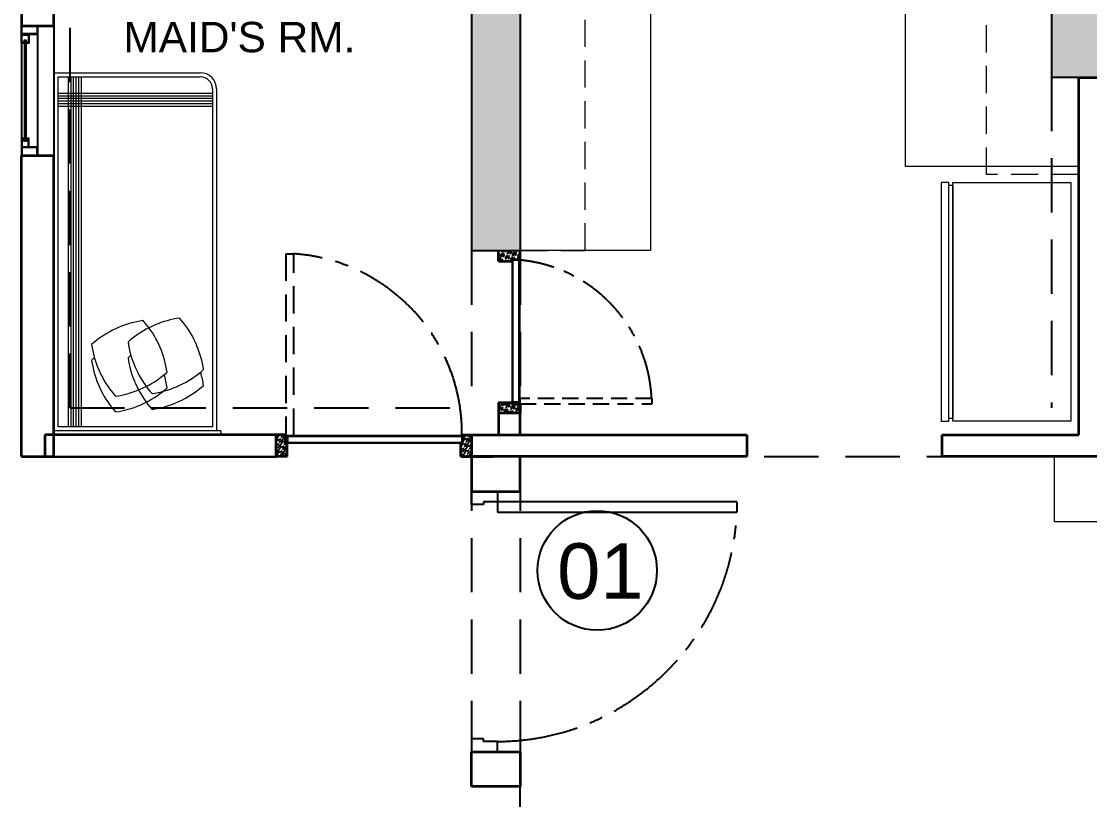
# Model space of a CAD drawing. Header units: millimetres. Extents: x -23425674 to -23407184, y -1327092 to -1312459.
# Drawn here: x -23425674 to -23420749, y -1319437 to -1315851 of the extents above; entities that cross this region are included whole.
import ezdxf
from ezdxf.enums import TextEntityAlignment as Align

# ---------------------------------------------------------------- set-up
doc = ezdxf.new("R2010")
doc.units = ezdxf.units.MM
doc.header["$LTSCALE"] = 1000
doc.header["$MEASUREMENT"] = 0
for name, pattern in [('CENTER', [2, 1.25, -0.25, 0.25, -0.25]), ('CENTER2', [1.125, 0.75, -0.125, 0.125, -0.125]), ('DASHED', [0.75, 0.5, -0.25]), ('DASHED2', [0.375, 0.25, -0.125]), ('HIDDEN', [0.375, 0.25, -0.125])]:
    doc.linetypes.add(name, pattern=pattern)
for name, color, linetype, lineweight in [('A-_WALL----_E-_', 7, 'Continuous', 35), ('FURN', 53, 'Continuous', 9), ('Furniture', 8, 'Continuous', 9), ('wall', 7, 'Continuous', 35)]:
    doc.layers.add(name, color=color, linetype=linetype, lineweight=lineweight)
for name, color, linetype in [('BEAM1', 253, 'DASHED'), ('door', 8, 'Continuous'), ('PARAPET WALL', 7, 'Continuous'), ('text', 7, 'Continuous'), ('TEXT_ROOM_NAME', 7, 'Continuous'), ('typical - Column', 7, 'Continuous'), ('typical - Column_hatch', 8, 'Continuous'), ('WINDOW', 8, 'Continuous')]:
    doc.layers.add(name, color=color, linetype=linetype)
doc.styles.add('ARIAL', font='arial.ttf')
doc.styles.add('STYLE1', font='arial.ttf')

msp = doc.modelspace()

# ---------------------------------------------------------------- hatches: boundary and pattern name
at = {"extrusion": (-1.06738e-07, -6.20937e-07, 1)}
h = msp.add_hatch(dxfattribs=at)
h.set_pattern_fill('WOOD1', color=252, scale=25, angle=110, style=0, pattern_type=2)
h.set_pattern_definition([(213.1301, (38940.3556, 5886.435), (72.6361439818, 53.3759364082), [12.5, -112.5]), (223.4349, (38938.438, 5903.096), (-32.0428426635, -14.9417809586), [27.95085, -27.95085]), (231.5651, (38926.692, 5907.371), (-40.59328889, -38.434151319), [15.8114, -63.24555])])
h.paths.add_polyline_path([(-23423373.6, -1316948.6), (-23423373.6, -1316906.6), (-23423473.6, -1316906.6), (-23423473.6, -1316956.6), (-23423413.9, -1316956.6), (-23423413.9, -1316948.6)])
h = msp.add_hatch(dxfattribs=at)
h.set_pattern_fill('WOOD1', color=252, scale=25, angle=110, style=0, pattern_type=2)
h.set_pattern_definition([(213.1301, (38940.3255, 6586.435), (72.6361439818, 53.3759364082), [12.5, -112.5]), (223.4349, (38938.408, 6603.096), (-32.0428426635, -14.9417809586), [27.95085, -27.95085]), (231.5651, (38926.662, 6607.371), (-40.59328889, -38.434151319), [15.8114, -63.24555])])
h.paths.add_polyline_path([(-23423373.6, -1317656.6), (-23423373.6, -1317614.6), (-23423413.9, -1317614.6), (-23423413.9, -1317612.6), (-23423413.9, -1317606.6), (-23423461.6, -1317606.6), (-23423461.6, -1317656.6)])
h.paths.add_polyline_path([(-23423461.6, -1317656.6), (-23423461.6, -1317606.6), (-23423473.6, -1317606.6), (-23423473.6, -1317644.6), (-23423473.6, -1317644.6), (-23423473.6, -1317656.6)])
h = msp.add_hatch()
h.set_pattern_fill('WOOD1', color=252, scale=25, angle=-160, style=0, pattern_type=2)
h.set_pattern_definition([(33.1301, (-47853302.5906, 136441.5233), (-72.6361439818, -53.3759364082), [12.5, -112.5]), (43.4349, (-47853300.673, 136424.863), (32.0428426635, 14.9417809586), [27.95085, -27.95085]), (51.5651, (-47853288.927, 136420.5875), (40.59328889, 38.434151319), [15.8114, -63.24555])])
h.paths.add_polyline_path([(-23424449.5, -1317799.9), (-23424449.5, -1317798.9), (-23424456.7, -1317798.9), (-23424456.7, -1317756.6), (-23424486.7, -1317756.6), (-23424486.7, -1317756.6), (-23424498.4, -1317756.6), (-23424498.4, -1317856.6), (-23424448.7, -1317856.6), (-23424448.7, -1317802.9), (-23424456.7, -1317802.9), (-23424456.7, -1317799.9)])
h = msp.add_hatch()
h.set_pattern_fill('WOOD1', color=252, scale=25, angle=-160, style=0, pattern_type=2)
h.set_pattern_definition([(33.1301, (-47853302.9074, 137291.5233), (-72.6361439818, -53.3759364082), [12.5, -112.5]), (43.4349, (-47853300.99, 137274.863), (32.0428426635, 14.9417809586), [27.95085, -27.95085]), (51.5651, (-47853289.244, 137270.5875), (40.59328889, 38.434151319), [15.8114, -63.24555])])
h.paths.add_polyline_path([(-23423648.4, -1317856.6), (-23423598.4, -1317856.6), (-23423598.4, -1317756.6), (-23423610.4, -1317756.6), (-23423610.4, -1317756.6), (-23423640.4, -1317756.6), (-23423640.4, -1317796.9), (-23423642.4, -1317796.9), (-23423642.4, -1317797.4), (-23423648.4, -1317797.4)])
at = {"layer": 'typical - Column_hatch', "extrusion": (4.99673e-08, -3.10469e-07, 1)}
h = msp.add_hatch(color=256, dxfattribs=at)
h.dxf.hatch_style = 1
h.paths.add_polyline_path([(-23420923.8, -1313166.6), (-23420923.8, -1316106.6), (-23420698.8, -1316106.6), (-23420698.8, -1313166.6)])
at = {"layer": 'typical - Column_hatch'}
h = msp.add_hatch(color=256, dxfattribs=at)
h.dxf.hatch_style = 1
h.paths.add_polyline_path([(-23423598.8, -1316906.6), (-23423373.8, -1316906.6), (-23423373.8, -1313806.6), (-23423598.8, -1313806.6)])

# ---------------------------------------------------------------- linework, layer by layer
at = {"extrusion": (3.10469e-07, -5.33688e-08, 1), "elevation": -7.2}
for points in [[(-23425599, -1315871.1), (-23425599, -1315911.1), (-23425674, -1315911.1), (-23425674, -1315871.1)], [(-23425601, -1315873.1), (-23425601, -1315909.1), (-23425672, -1315909.1), (-23425672, -1315873.1)]]:
    msp.add_lwpolyline(points, close=True, dxfattribs=at)
at = {"extrusion": (3.10469e-07, 5.33688e-08, 1), "elevation": -7.3}
for points in [[(-23425674, -1315951.1), (-23425674, -1315911.1), (-23425639, -1315911.1), (-23425639, -1315951.1), (-23425653.5, -1315951.1), (-23425653.5, -1315941.1), (-23425659.5, -1315941.1), (-23425659.5, -1315951.1), (-23425674, -1315951.1), (-23425674, -1315911.1)], [(-23425674, -1316390.6), (-23425674, -1316430.6), (-23425639, -1316430.6), (-23425639, -1316390.6), (-23425653.5, -1316390.6), (-23425653.5, -1316400.6), (-23425659.5, -1316400.6), (-23425659.5, -1316390.6), (-23425674, -1316390.6), (-23425674, -1316430.6)]]:
    msp.add_lwpolyline(points, dxfattribs=at)
for points in [[(-23425670, -1315913.1), (-23425643, -1315913.1, -0.414214), (-23425641, -1315915.1), (-23425641, -1315947.1, -0.414214), (-23425643, -1315949.1), (-23425651.5, -1315949.1), (-23425651.5, -1315939.1), (-23425661.5, -1315939.1), (-23425661.5, -1315947.1, -0.414214), (-23425663.5, -1315949.1), (-23425670, -1315949.1, -0.414214), (-23425672, -1315947.1), (-23425672, -1315915.1, -0.414214)], [(-23425670, -1316428.6), (-23425643, -1316428.6, 0.414214), (-23425641, -1316426.6), (-23425641, -1316394.6, 0.414214), (-23425643, -1316392.6), (-23425651.5, -1316392.6), (-23425651.5, -1316402.6), (-23425661.5, -1316402.6), (-23425661.5, -1316394.6, 0.414214), (-23425663.5, -1316392.6), (-23425670, -1316392.6, 0.414214), (-23425672, -1316394.6), (-23425672, -1316426.6, 0.414214)]]:
    msp.add_lwpolyline(points, format="xyb", close=True, dxfattribs=at)
for points in [[(-23425599, -1316470.6), (-23425599, -1316430.6), (-23425674, -1316430.6), (-23425674, -1316470.6)], [(-23425601, -1316468.6), (-23425601, -1316432.6), (-23425672, -1316432.6), (-23425672, -1316468.6)]]:
    msp.add_lwpolyline(points, close=True, dxfattribs=at)
at = {"layer": 'A-_WALL----_E-_', "extrusion": (5.33688e-08, -4.74017e-09, 1)}
for p, q in [((-23425674, -1313656.6, 0), (-23425674, -1315871.1, 0)), ((-23425524, -1315871.1, 0), (-23425524, -1313806.6, 0)), ((-23425674, -1315871.1, 0), (-23425524, -1315871.1, 0)), ((-23425524, -1315871.1, 0), (-23425524, -1315871.1, 0)), ((-23420798.8, -1317756.6, 0), (-23420798.8, -1316109.1, 0)), ((-23420798.8, -1316109.1, 0), (-23420698.8, -1316109.1, 0)), ((-23425524, -1316470.6, 0), (-23425674, -1316470.6, 0)), ((-23425674, -1317856.6, 0), (-23425674, -1316471.1, 0)), ((-23425524, -1317856.6, 0), (-23425524, -1316471.1, 0)), ((-23423473.7, -1317656.6, 0), (-23423473.7, -1317756.3, 0)), ((-23423373.7, -1317656.6, 0), (-23423473.7, -1317656.6, 0)), ((-23423373.7, -1317756.3, 0), (-23423373.7, -1317656.6, 0)), ((-23424498.6, -1317756.6, 0), (-23425566.4, -1317756.5, 0)), ((-23425566.4, -1317756.5, 0), (-23425566.4, -1317856.6, 0)), ((-23424498.6, -1317856.7, 0), (-23424498.6, -1317756.6, 0)), ((-23423598.8, -1317756.3, 0), (-23423598.8, -1317756.3, 0)), ((-23423598.8, -1317756.3, 0), (-23422328.7, -1317756.3, 0)), ((-23423473.7, -1317756.3, 0), (-23423373.7, -1317756.3, 0)), ((-23422328.7, -1317756.3, 0), (-23422328.7, -1317856.3, 0)), ((-23421428.7, -1317856.6, 0), (-23421428.7, -1317756.6, 0)), ((-23421428.7, -1317756.6, 0), (-23420798.8, -1317756.6, 0)), ((-23425674, -1317856.6, 0), (-23425524, -1317856.6, 0)), ((-23425566.4, -1317856.6, 0), (-23424498.6, -1317856.7, 0)), ((-23423598.8, -1317856.3, 0), (-23423598.8, -1317856.3, 0)), ((-23423598.8, -1317856.3, 0), (-23423598.8, -1317856.3, 0)), ((-23422328.7, -1317856.3, 0), (-23423498.8, -1317856.3, 0)), ((-23418348.6, -1317856.6, 0), (-23421428.7, -1317856.6, 0)), ((-23423598.8, -1319376.6, 0), (-23423598.7, -1319216.6, 0)), ((-23423598.7, -1319216.6, 0), (-23423373.8, -1319216.6, 0)), ((-23423373.8, -1319216.6, 0), (-23423373.8, -1319376.6, 0)), ((-23423373.8, -1319376.6, 0), (-23423598.8, -1319376.6, 0))]:
    msp.add_line(p, q, dxfattribs=at)
at = {"layer": 'A-_WALL----_E-_'}
for p, q in [((-23423598.8, -1317756.3, 0), (-23423598.8, -1317856.3, 0)), ((-23423598.8, -1317856.3, 0), (-23423498.8, -1317856.3, 0)), ((-23423373.7, -1317856.6, 0), (-23423598.7, -1317856.6, 0)), ((-23423598.7, -1317856.6, 0), (-23423598.7, -1318016.6, 0)), ((-23423498.8, -1317856.3, 0), (-23423498.8, -1317856.3, 0)), ((-23423373.7, -1318016.6, 0), (-23423373.7, -1317856.6, 0)), ((-23423598.7, -1318016.6, 0), (-23423373.7, -1318016.6, 0))]:
    msp.add_line(p, q, dxfattribs=at)
at = {"layer": 'BEAM1', "linetype": 'DASHED2', "lineweight": -3}
for p, q in [((-23425448.9, -1317631.6, 0), (-23425448.9, -1314981.7, 0)), ((-23420923.7, -1316106.6, 0), (-23420923.7, -1317631.6, 0)), ((-23423598.7, -1316906.6, 0), (-23423598.7, -1317631.6, 0)), ((-23423373.7, -1316906.6, 0), (-23423373.7, -1317631.6, 0)), ((-23425448.9, -1317631.6, 0), (-23423598.7, -1317631.6, 0)), ((-23423598.7, -1317856.6, 0), (-23423598.7, -1319376.6, 0)), ((-23423373.7, -1317856.6, 0), (-23417348.7, -1317856.6, 0)), ((-23423373.7, -1317856.6, 0), (-23423373.7, -1319379.1, 0))]:
    msp.add_line(p, q, dxfattribs=at)
at = {"layer": 'door', "linetype": 'HIDDEN', "ltscale": 0.5}
for p, q in [((-23424454.7, -1316921.9, 0), (-23424454.7, -1317759.1, 0)), ((-23424418.3, -1317759.1, 0), (-23424418.3, -1316921.9, 0))]:
    msp.add_line(p, q, dxfattribs=at)
at = {"layer": 'door', "ltscale": 0.5}
for p, q in [((-23424454.7, -1316921.9, 0), (-23424418.3, -1316921.9, 0)), ((-23424454.7, -1317759.1, 0), (-23424418.3, -1317759.1, 0))]:
    msp.add_line(p, q, dxfattribs=at)
at = {"layer": 'door', "color": 8, "ltscale": 0.5, "extrusion": (-1.06738e-07, -6.20937e-07, 1)}
for p, q in [((-23423411.4, -1316950.6, 0), (-23423411.4, -1317612.6, 0)), ((-23423376.1, -1316950.6, 0), (-23423411.4, -1316950.6, 0)), ((-23423408.1, -1317605.4, 0), (-23423408.1, -1316950.6, 0)), ((-23423379.5, -1317612.6, 0), (-23423379.5, -1316950.6, 0)), ((-23423376.1, -1317612.6, 0), (-23423376.1, -1316950.6, 0)), ((-23423379.5, -1317605.4, 0), (-23423411.4, -1317605.4, 0)), ((-23423386.8, -1317609, 0), (-23423411.4, -1317609, 0)), ((-23423411.4, -1317612.6, 0), (-23423383.1, -1317612.6, 0)), ((-23423379.5, -1317612.6, 0), (-23423376.1, -1317612.6, 0))]:
    msp.add_line(p, q, dxfattribs=at)
at = {"layer": 'door', "linetype": 'HIDDEN', "ltscale": 0.3, "extrusion": (-1.06738e-07, -6.20937e-07, 1)}
msp.add_line((-23422767.9, -1317588.5, 0), (-23422767.9, -1317612.6, 0), dxfattribs=at)
at = {"layer": 'door', "color": 8, "ltscale": 0.5}
for p, q in [((-23424454.7, -1317762.5, 0), (-23424454.7, -1317759.1, 0)), ((-23424454.7, -1317762.5, 0), (-23423642.4, -1317762.5, 0)), ((-23424454.7, -1317794.4, 0), (-23424454.7, -1317766.1, 0)), ((-23424454.4, -1317759.1, 0), (-23423642.4, -1317759.1, 0)), ((-23424451.1, -1317769.7, 0), (-23424451.1, -1317794.4, 0)), ((-23424447.5, -1317762.5, 0), (-23424447.5, -1317794.4, 0)), ((-23423642.4, -1317794.4, 0), (-23423642.4, -1317759.1, 0)), ((-23423642.4, -1317794.4, 0), (-23424454.7, -1317794.4, 0)), ((-23424447.5, -1317791.1, 0), (-23423642.4, -1317791.1, 0))]:
    msp.add_line(p, q, dxfattribs=at)
at = {"layer": 'door', "ltscale": 0.5, "extrusion": (-5.33688e-08, 3.10469e-07, 1)}
for p, q in [((-23423598.7, -1318076.6, 0), (-23423598.7, -1318016.6, 0)), ((-23423598.7, -1318016.6, 0), (-23423592.7, -1318016.6, 0)), ((-23423592.7, -1318016.6, 0), (-23423592.7, -1318016.6, 0)), ((-23423592.7, -1318016.6, 0), (-23423484.7, -1318016.6, 0)), ((-23423484.7, -1318016.6, 0), (-23423484.7, -1318016.6, 0)), ((-23423484.7, -1318016.6, 0), (-23423478.7, -1318016.6, 0)), ((-23423478.7, -1318016.6, 0), (-23423478.7, -1318064.6, 0)), ((-23423543.8, -1318076.6, 0), (-23423598.7, -1318076.6, 0)), ((-23423478.7, -1318064.6, 0), (-23423543.8, -1318064.6, 0)), ((-23423543.8, -1318064.6, 0), (-23423543.8, -1318076.6, 0)), ((-23422374.7, -1318064.6, 0), (-23423478.7, -1318064.6, 0)), ((-23423478.7, -1318064.6, 0), (-23423478.7, -1318112.6, 0)), ((-23422374.7, -1318064.6, 0), (-23422374.7, -1318112.6, 0)), ((-23423478.7, -1318112.6, 0), (-23422374.7, -1318112.6, 0)), ((-23423543.8, -1319156.6, 0), (-23423598.7, -1319156.6, 0)), ((-23423598.7, -1319156.6, 0), (-23423598.7, -1319216.6, 0)), ((-23423543.8, -1319168.6, 0), (-23423543.8, -1319156.6, 0)), ((-23423478.7, -1319168.6, 0), (-23423543.8, -1319168.6, 0)), ((-23423478.7, -1319216.6, 0), (-23423478.7, -1319168.6, 0)), ((-23423598.7, -1319216.6, 0), (-23423592.7, -1319216.6, 0)), ((-23423592.7, -1319216.6, 0), (-23423592.7, -1319216.6, 0)), ((-23423592.7, -1319216.6, 0), (-23423484.7, -1319216.6, 0)), ((-23423484.7, -1319216.6, 0), (-23423484.7, -1319216.6, 0)), ((-23423484.7, -1319216.6, 0), (-23423478.7, -1319216.6, 0))]:
    msp.add_line(p, q, dxfattribs=at)
at = {"layer": 'door', "linetype": 'HIDDEN', "ltscale": 0.3, "extrusion": (-1.06738e-07, -6.20937e-07, 1), "elevation": 3.3}
msp.add_lwpolyline([(-23422767.9, -1317588.5), (-23423376.1, -1317588.5), (-23423376.1, -1317612.6), (-23422767.9, -1317612.6)], dxfattribs=at)
at = {"layer": 'door', "color": 8, "ltscale": 0.5, "extrusion": (-1.06738e-07, -6.20937e-07, 1)}
for radius in [3.64, 1.59]:
    msp.add_circle((-23423383.1, -1317609, 3.3), radius, dxfattribs=at)
at = {"layer": 'door', "color": 8, "ltscale": 0.5}
for radius in [3.64, 1.59]:
    msp.add_circle((-23424451.1, -1317766.1, 0), radius, dxfattribs=at)
at = {"layer": 'door', "linetype": 'CENTER2', "ltscale": 0.5}
msp.add_arc((-23424473.7, -1317751.4, 0), 831.3, 359.465, 86.1603, dxfattribs=at)
at = {"layer": 'door', "linetype": 'CENTER', "ltscale": 0.2, "extrusion": (-1.06738e-07, -6.20937e-07, 1)}
msp.add_arc((-23423439, -1317619.5, 3.3), 671.8, 2.648, 84.6314, dxfattribs=at)
at = {"layer": 'door', "linetype": 'CENTER2', "ltscale": 0.5, "extrusion": (-5.33688e-08, 3.10469e-07, 1)}
msp.add_arc((-23423479.5, -1318062.8, 0.8), 1105.9, 270.0391, 357.4148, dxfattribs=at)
at = {"layer": 'FURN'}
for p, q in [((-23423373.8, -1316906.5, 0), (-23423373.7, -1313316.6, 0)), ((-23422774, -1313319.2, 0), (-23422773.8, -1316906.5, 0)), ((-23421599.3, -1313319.1, 0), (-23421598.9, -1316518.3, 0)), ((-23425524, -1316087.6, 0), (-23424849, -1316087.6, 0)), ((-23425505, -1317718.6, 0), (-23425505, -1316106.6, 0)), ((-23425505, -1316106.6, 0), (-23424849, -1316106.6, 0)), ((-23425457, -1317718.6, 0), (-23425457, -1316106.6, 0)), ((-23425445, -1317718.6, 0), (-23425445, -1316106.6, 0)), ((-23425433, -1317718.6, 0), (-23425433, -1316106.6, 0)), ((-23425421, -1317718.6, 0), (-23425421, -1316106.6, 0)), ((-23425409, -1317718.6, 0), (-23425409, -1316106.6, 0)), ((-23425397, -1317718.6, 0), (-23425397, -1316106.6, 0)), ((-23425505, -1316181.5, 0), (-23424793, -1316181.5, 0)), ((-23425505, -1316193.5, 0), (-23424793, -1316193.5, 0)), ((-23425505, -1316205.5, 0), (-23424793, -1316205.5, 0)), ((-23424793, -1316162.6, 0), (-23424793, -1317718.6, 0)), ((-23424774, -1316162.6, 0), (-23424774, -1317737.6, 0)), ((-23425505, -1316217.5, 0), (-23424793, -1316217.5, 0)), ((-23425505, -1316229.5, 0), (-23424793, -1316229.5, 0)), ((-23425505, -1316241.6, 0), (-23424793, -1316241.6, 0)), ((-23421598.9, -1316518.3, 0), (-23420798.8, -1316518.3, 0)), ((-23421397.6, -1316593.1, 0), (-23421433.5, -1316593.1, 0)), ((-23421433.5, -1316593.1, 0), (-23421433.5, -1317693.1, 0)), ((-23421397.6, -1317693.1, 0), (-23421397.6, -1316593.1, 0)), ((-23421378.8, -1316593.1, 0), (-23420835.1, -1316593.1, 0)), ((-23421378.8, -1317693.1, 0), (-23421378.8, -1316593.1, 0)), ((-23420835.1, -1316593.1, 0), (-23420835.1, -1317693.1, 0)), ((-23421397.6, -1316605.6, 0), (-23421378.8, -1316605.6, 0)), ((-23421397.6, -1317680.6, 0), (-23421397.6, -1316605.6, 0)), ((-23421378.8, -1316605.6, 0), (-23421378.8, -1317680.6, 0)), ((-23422773.8, -1316906.5, 0), (-23423373.8, -1316906.5, 0)), ((-23425225.8, -1317261.5, 0), (-23425253.4, -1317274.3, 0)), ((-23425057.7, -1317249.7, 0), (-23425085.3, -1317262.6, 0)), ((-23425033.8, -1317354.3, 0), (-23425046.7, -1317326.7, 0)), ((-23424865.7, -1317342.6, 0), (-23424878.6, -1317314.9, 0)), ((-23425318.7, -1317453.4, 0), (-23425305.8, -1317481, 0)), ((-23425150.6, -1317441.6, 0), (-23425137.7, -1317469.3, 0)), ((-23425318.7, -1317526, 0), (-23425305.8, -1317553.6, 0)), ((-23425150.6, -1317514.2, 0), (-23425137.7, -1317541.8, 0)), ((-23425126.7, -1317546.3, 0), (-23425099.1, -1317533.4, 0)), ((-23424958.6, -1317534.5, 0), (-23424931, -1317521.6, 0)), ((-23425126.7, -1317618.9, 0), (-23425099.1, -1317606, 0)), ((-23424958.6, -1317607.1, 0), (-23424931, -1317594.2, 0)), ((-23421378.8, -1317680.6, 0), (-23421397.6, -1317680.6, 0)), ((-23424793, -1317718.6, 0), (-23425505, -1317718.6, 0)), ((-23421433.5, -1317693.1, 0), (-23421397.6, -1317693.1, 0)), ((-23420835.1, -1317693.1, 0), (-23421378.8, -1317693.1, 0)), ((-23424755, -1317737.6, 0), (-23425524, -1317737.6, 0)), ((-23424755, -1317737.6, 0), (-23424755, -1317756.6, 0)), ((-23420910.2, -1317856.6, 0), (-23418777.3, -1317856.6, 0)), ((-23420910.2, -1318156.6, 0), (-23420910.2, -1317856.6, 0)), ((-23418777.3, -1318156.6, 0), (-23420910.2, -1318156.6, 0))]:
    msp.add_line(p, q, dxfattribs=at)
at = {"layer": 'FURN', "color": 252, "lineweight": 5, "ltscale": 0.5}
for p, q in [((-23425524, -1317756.6, 0), (-23425524, -1316087.6, 0)), ((-23424755, -1317756.6, 0), (-23425524, -1317756.6, 0))]:
    msp.add_line(p, q, dxfattribs=at)
at = {"layer": 'FURN'}
for centre, radius, start, end in [((-23424849, -1316162.6, 0), 75, 0, 90), ((-23424849, -1316162.6, 0), 56, 0, 90), ((-23425046.2, -1317682.9, 0), 458.1, 98.3557, 113.0773), ((-23425455.3, -1317533.9, 0), 458.1, 26.8917, 41.6132), ((-23424878.1, -1317671.1, 0), 458.1, 98.3557, 113.0773), ((-23425287.2, -1317522.1, 0), 458.1, 26.8917, 41.6132), ((-23425046.2, -1317682.9, 0), 458.1, 116.8917, 131.6132), ((-23424878.1, -1317671.1, 0), 458.1, 116.8917, 131.6132), ((-23424729.1, -1317262.1, 0), 458.1, 188.3557, 203.0773), ((-23424897.2, -1317273.8, 0), 458.1, 188.3557, 203.0773), ((-23425455.3, -1317533.9, 0), 458.1, 8.3557, 23.0773), ((-23425287.2, -1317522.1, 0), 458.1, 8.3557, 23.0773), ((-23425046.2, -1317755.5, 0), 458.1, 129.4224, 131.6132), ((-23424897.2, -1317346.4, 0), 458.1, 188.3557, 203.0773), ((-23424878.1, -1317743.7, 0), 458.1, 129.4224, 131.6132), ((-23424729.1, -1317334.6, 0), 458.1, 188.3557, 203.0773), ((-23424897.2, -1317273.8, 0), 458.1, 206.8917, 221.6132), ((-23424729.1, -1317262.1, 0), 458.1, 206.8917, 221.6132), ((-23425306.3, -1317124.8, 0), 458.1, 296.8917, 311.6132), ((-23425455.3, -1317606.5, 0), 458.1, 8.3557, 16.1949), ((-23425138.2, -1317113, 0), 458.1, 296.8917, 311.6132), ((-23425287.2, -1317594.7, 0), 458.1, 8.3557, 16.1949), ((-23425138.2, -1317113, 0), 458.1, 278.3557, 293.0773), ((-23425138.2, -1317185.6, 0), 458.1, 296.8917, 311.6132), ((-23424897.2, -1317346.4, 0), 458.1, 206.8917, 221.6132), ((-23425306.3, -1317124.8, 0), 458.1, 278.3557, 293.0773), ((-23424729.1, -1317334.6, 0), 458.1, 206.8917, 221.6132), ((-23425306.3, -1317197.4, 0), 458.1, 296.8917, 311.6132), ((-23425306.3, -1317197.4, 0), 458.1, 278.3557, 293.0773), ((-23425138.2, -1317185.6, 0), 458.1, 278.3557, 293.0773)]:
    msp.add_arc(centre, radius, start, end, dxfattribs=at)
at = {"layer": 'Furniture', "linetype": 'HIDDEN', "ltscale": 0.5}
for p, q in [((-23423373.7, -1313316.6, 0), (-23423373.8, -1316906.5, 0)), ((-23421223.5, -1316556.6, 0), (-23421223.5, -1313318.7, 0)), ((-23420923.5, -1313319.1, 0), (-23420923.5, -1316106.5, 0)), ((-23423073.8, -1316906.5, 0), (-23423073.8, -1315561.6, 0)), ((-23420798.4, -1316556.6, 0), (-23421223.5, -1316556.6, 0)), ((-23423373.8, -1316906.5, 0), (-23423073.8, -1316906.5, 0))]:
    msp.add_line(p, q, dxfattribs=at)
at = {"layer": 'PARAPET WALL', "extrusion": (5.33688e-08, -4.74017e-09, 1)}
msp.add_line((-23425674, -1317706.7, 0), (-23425674, -1317856.6, 0), dxfattribs=at)
at = {"layer": 'text', "ltscale": 0.5}
msp.add_circle((-23423018.8, -1318381.1, 0), 275.3, dxfattribs=at)
at = {"layer": 'typical - Column', "color": 0}
for p, q in [((-23420923.8, -1313169.1, 0), (-23420923.8, -1316109.1, 0)), ((-23423598.8, -1313806.6, 0), (-23423598.8, -1316906.6, 0)), ((-23423373.8, -1313806.6, 0), (-23423373.8, -1316906.6, 0)), ((-23420698.8, -1316109.1, 0), (-23420923.8, -1316109.1, 0)), ((-23423598.8, -1316906.6, 0), (-23423373.8, -1316906.6, 0))]:
    msp.add_line(p, q, dxfattribs=at)
at = {"layer": 'typical - Column', "color": 0, "elevation": 0}
msp.add_lwpolyline([(-23423373.8, -1319596.6), (-23423373.8, -1319376.6)], dxfattribs=at)
at = {"layer": 'wall', "color": 1, "extrusion": (-1.06738e-07, -6.20937e-07, 1)}
for p, q in [((-23423473.6, -1316956.6, 0), (-23423473.6, -1316906.6, 0)), ((-23423373.6, -1316948.6, 0), (-23423373.6, -1316906.6, 0)), ((-23423473.6, -1316956.6, 0), (-23423413.9, -1316956.6, 0)), ((-23423413.9, -1316948.6, 0), (-23423373.6, -1316948.6, 0)), ((-23423413.9, -1316956.6, 0), (-23423413.9, -1316948.6, 0)), ((-23423473.6, -1317606.6, 0), (-23423473.6, -1317656.6, 0)), ((-23423473.6, -1317606.6, 0), (-23423413.9, -1317606.6, 0)), ((-23423413.9, -1317606.6, 0), (-23423413.9, -1317614.6, 0)), ((-23423413.9, -1317614.6, 0), (-23423373.6, -1317614.6, 0)), ((-23423373.6, -1317614.6, 0), (-23423373.6, -1317656.6, 0))]:
    msp.add_line(p, q, dxfattribs=at)
at = {"layer": 'wall', "color": 1}
for p, q in [((-23424456.7, -1317756.6, 0), (-23424498.6, -1317756.6, 0)), ((-23424456.7, -1317796.9, 0), (-23424456.7, -1317756.6, 0)), ((-23423640.4, -1317796.9, 0), (-23423640.4, -1317756.6, 0)), ((-23423640.4, -1317756.6, 0), (-23423598.4, -1317756.6, 0)), ((-23424448.7, -1317796.9, 0), (-23424456.7, -1317796.9, 0)), ((-23424448.7, -1317856.6, 0), (-23424448.7, -1317796.9, 0)), ((-23423648.4, -1317796.9, 0), (-23423640.4, -1317796.9, 0)), ((-23423648.4, -1317856.6, 0), (-23423648.4, -1317796.9, 0)), ((-23424448.7, -1317856.6, 0), (-23424498.6, -1317856.6, 0)), ((-23423648.4, -1317856.6, 0), (-23423598.6, -1317856.6, 0))]:
    msp.add_line(p, q, dxfattribs=at)
at = {"layer": 'WINDOW', "ltscale": 0.5, "extrusion": (-3.10469e-07, 5.33688e-08, 1)}
msp.add_line((-23425674, -1315871.1, 0), (-23425674, -1316470.6, 0), dxfattribs=at)
at = {"layer": 'WINDOW', "ltscale": 0.5, "extrusion": (3.10469e-07, 5.33688e-08, 1)}
for p, q in [((-23425599, -1315871.1, 0), (-23425599, -1316470.6, 0)), ((-23425524, -1315871.1, 0), (-23425524, -1316470.6, 0))]:
    msp.add_line(p, q, dxfattribs=at)
at = {"layer": 'WINDOW', "extrusion": (3.10469e-07, 5.33688e-08, 1)}
for p, q in [((-23425674, -1315951.1, 0), (-23425674, -1316390.6, 0)), ((-23425659.5, -1315951.1, 0), (-23425659.5, -1316390.6, 0)), ((-23425653.5, -1315951.1, 0), (-23425653.5, -1316390.6, 0))]:
    msp.add_line(p, q, dxfattribs=at)

# ---------------------------------------------------------------- texts
at = {"layer": 'text', "ltscale": 0.5, "style": 'STYLE1'}
msp.add_text('01', height=256, dxfattribs=at).set_placement((-23423004.8, -1318511.6, 0), align=Align.CENTER)
at = {"layer": 'TEXT_ROOM_NAME', "extrusion": (5.33688e-08, -4.74017e-09, 1), "style": 'ARIAL'}
msp.add_text("MAID'S RM.", height=140, dxfattribs=at).set_placement((-23424668.7, -1315993.5, -1.2), align=Align.CENTER)

doc.saveas('drawing.dxf')
